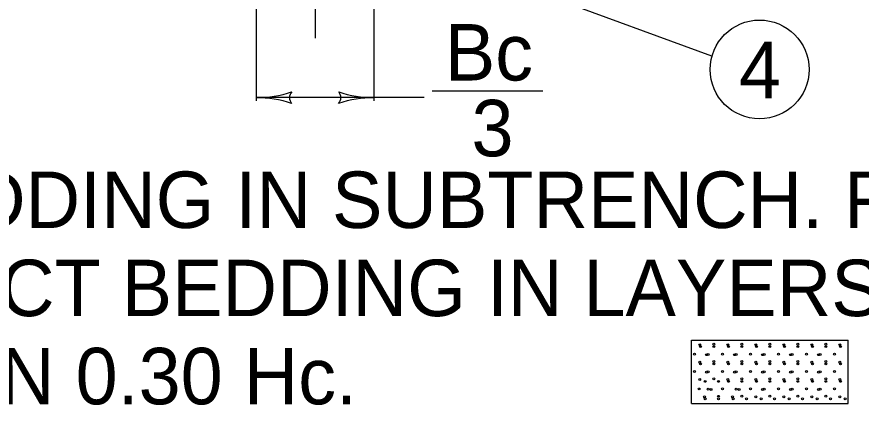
# Model space of a CAD drawing. Extents: x 997.6 to 1036.8, y 998.9 to 1022.6.
# Drawn here: x 1010.695 to 1013.683, y 1005.975 to 1007.351 of the extents above; entities that cross this region are included whole.
import ezdxf

# ---------------------------------------------------------------- set-up
doc = ezdxf.new("R2010")
doc.units = 0
doc.layers.add('1', color=7, linetype='Continuous')
doc.layers.add('2', color=7, linetype='Continuous')

msp = doc.modelspace()

# ---------------------------------------------------------------- linework, layer by layer
at = {"layer": '1'}
for p, q in [((1011.75, 1007.9186), (1011.75, 1007.2757)), ((1011.542, 1007.4496), (1011.542, 1007.0529)), ((1011.9585, 1007.4496), (1011.9585, 1007.0529)), ((1012.5558, 1007.0875), (1012.165, 1007.0875)), ((1011.9585, 1007.0647), (1011.542, 1007.0647)), ((1012.1357, 1007.0647), (1011.9585, 1007.0647)), ((1013.0828, 1005.9811), (1013.0828, 1006.206)), ((1013.0828, 1006.206), (1013.6363, 1006.206)), ((1013.6363, 1005.9811), (1013.6363, 1006.206)), ((1013.0828, 1005.9811), (1013.6363, 1005.9811))]:
    msp.add_line(p, q, dxfattribs=at)
for centre in [(1013.1114, 1006.1895), (1013.1139, 1006.1827), (1013.161, 1006.1913), (1013.161, 1006.1827), (1013.2106, 1006.1895), (1013.2131, 1006.1827), (1013.2602, 1006.1913), (1013.2602, 1006.1827), (1013.3097, 1006.1895), (1013.3122, 1006.1827), (1013.3593, 1006.1913), (1013.3593, 1006.1827), (1013.4089, 1006.1895), (1013.4114, 1006.1827), (1013.4585, 1006.1913), (1013.4585, 1006.1827), (1013.5081, 1006.1895), (1013.5106, 1006.1827), (1013.5577, 1006.1913), (1013.5577, 1006.1827), (1013.6072, 1006.1895), (1013.6097, 1006.1827), (1013.0929, 1006.1558), (1013.1349, 1006.1541), (1013.1417, 1006.155), (1013.1921, 1006.1558), (1013.2341, 1006.1541), (1013.2408, 1006.155), (1013.2912, 1006.1558), (1013.3332, 1006.1541), (1013.34, 1006.155), (1013.3904, 1006.1558), (1013.4324, 1006.1541), (1013.4392, 1006.155), (1013.4896, 1006.1558), (1013.5316, 1006.1541), (1013.5383, 1006.155), (1013.5887, 1006.1558), (1013.1114, 1006.128), (1013.1139, 1006.1212), (1013.161, 1006.1298), (1013.161, 1006.1212), (1013.2106, 1006.128), (1013.2131, 1006.1212), (1013.2602, 1006.1298), (1013.2602, 1006.1212), (1013.3097, 1006.128), (1013.3122, 1006.1212), (1013.3593, 1006.1298), (1013.3593, 1006.1212), (1013.4089, 1006.128), (1013.4114, 1006.1212), (1013.4585, 1006.1298), (1013.4585, 1006.1212), (1013.5081, 1006.128), (1013.5106, 1006.1212), (1013.5577, 1006.1298), (1013.5577, 1006.1212), (1013.6072, 1006.128), (1013.6097, 1006.1212), (1013.0929, 1006.0943), (1013.1349, 1006.0926), (1013.1417, 1006.0935), (1013.1921, 1006.0943), (1013.2341, 1006.0926), (1013.2408, 1006.0935), (1013.2912, 1006.0943), (1013.3332, 1006.0926), (1013.34, 1006.0935), (1013.3904, 1006.0943), (1013.4324, 1006.0926), (1013.4392, 1006.0935), (1013.4896, 1006.0943), (1013.5316, 1006.0926), (1013.5383, 1006.0935), (1013.5887, 1006.0943), (1013.1114, 1006.0665), (1013.1305, 1006.0596), (1013.161, 1006.0683), (1013.1776, 1006.0596), (1013.2106, 1006.0665), (1013.2131, 1006.0597), (1013.2602, 1006.0683), (1013.2602, 1006.0597), (1013.3097, 1006.0665), (1013.3122, 1006.0597), (1013.3593, 1006.0683), (1013.3593, 1006.0597), (1013.4089, 1006.0665), (1013.4114, 1006.0597), (1013.4585, 1006.0683), (1013.4585, 1006.0597), (1013.5081, 1006.0665), (1013.5106, 1006.0597), (1013.5577, 1006.0683), (1013.5577, 1006.0597), (1013.6072, 1006.0665), (1013.6097, 1006.0597), (1013.1095, 1006.0327), (1013.1417, 1006.032), (1013.1515, 1006.031), (1013.1921, 1006.0328), (1013.2408, 1006.032), (1013.2507, 1006.031), (1013.2912, 1006.0328), (1013.3332, 1006.0311), (1013.34, 1006.032), (1013.3904, 1006.0328), (1013.4324, 1006.0311), (1013.4392, 1006.032), (1013.4896, 1006.0328), (1013.5316, 1006.0311), (1013.5383, 1006.032), (1013.5887, 1006.0328), (1013.128, 1006.005), (1013.1305, 1005.9981), (1013.1776, 1006.0067), (1013.1776, 1005.9981), (1013.2272, 1006.005), (1013.2297, 1005.9981), (1013.2602, 1006.0068), (1013.2767, 1005.9981), (1013.3097, 1006.005), (1013.3288, 1005.9981), (1013.3593, 1006.0068), (1013.3759, 1005.9981), (1013.4089, 1006.005), (1013.428, 1005.9981), (1013.4585, 1006.0068), (1013.4751, 1005.9981), (1013.5081, 1006.005), (1013.5272, 1005.9981), (1013.5577, 1006.0068), (1013.5742, 1005.9981), (1013.6072, 1006.005), (1013.6263, 1005.9981)]:
    msp.add_circle(centre, 0.00339, dxfattribs=at)
for centre, radius, start, end in [((1011.81, 1007.0648), 0.0312, 318.7746, 40.8913), ((1011.9585, 1007.4554), 0.3906, 251.3472, 269.9939), ((1011.9585, 1006.6741), 0.3906, 90, 108.6688), ((1011.9585, 1006.6741), 0.3906, 89.9878, 90)]:
    msp.add_arc(centre, radius, start, end, dxfattribs=at)
at = {"layer": '2'}
msp.add_line((1013.1548, 1007.2115), (1012.5738, 1007.425), dxfattribs=at)
msp.add_circle((1013.3234, 1007.1646), 0.175, dxfattribs=at)
for centre, radius, start, end in [((1011.542, 1007.4557), 0.3909, 270, 288.6688), ((1011.6907, 1007.0647), 0.0313, 138.7746, 220.8913), ((1011.542, 1007.4557), 0.3909, 269.9878, 270), ((1011.542, 1006.6738), 0.3909, 71.3472, 89.9939)]:
    msp.add_arc(centre, radius, start, end, dxfattribs=at)

# ---------------------------------------------------------------- texts
at = {"layer": '1'}
for s, p in [('Bc', (1012.2093, 1007.1255)), ('4', (1013.2505, 1007.0628)), ('3', (1012.3037, 1006.8569)), ("UNCOMPACTED 4'' BEDDING IN SUBTRENCH. FOR TYPE 1", (1007.6808, 1006.603)), ("INSTALLATION COMPACT BEDDING IN LAYERS 6'' OR", (1007.6773, 1006.2907)), ('LESS TO AN ELEVATION 0.30 Hc.', (1007.6773, 1005.9783))]:
    msp.add_text(s, height=0.2, dxfattribs=at).set_placement(p)

doc.saveas('drawing.dxf')
